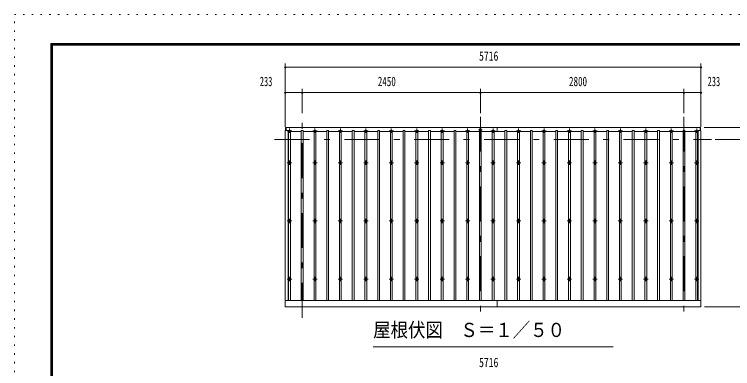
# Model space of a CAD drawing. Units: millimetres, scale not verified, with parts at other scales. Extents: x -25898 to 25908, y -10500 to 10500.
# Drawn here: x -3792 to 6085, y 5628 to 10500 of the extents above; entities that cross this region are included whole.
import ezdxf
from ezdxf.enums import TextEntityAlignment as Align

# ---------------------------------------------------------------- set-up
doc = ezdxf.new("R2010")
doc.units = ezdxf.units.MM
doc.header["$LTSCALE"] = 40
doc.linetypes.add('USER3', pattern=[24, 12, -5, 2, -5])
doc.linetypes.add('USER4', pattern=[3, 0.5, -2.5])
for name, color, linetype, lineweight in [('0-2_1-05BOLD', 7, 'Continuous', 18), ('0-3_1-25CENTER', 3, 'USER3', 18), ('0-4_1-45THIN', 4, 'Continuous', 18), ('0-5_1-55DIM', 3, 'Continuous', 18), ('0-C_F-F1PAPER', 5, 'Continuous', 18), ('0-D_F-E_J_ADD', 5, 'USER4', 18)]:
    doc.layers.add(name, color=color, linetype=linetype, lineweight=lineweight)
doc.styles.add('ＭＳ ゴシック', font='')
doc.styles.get('ＭＳ ゴシック').set_extended_font_data('MS Gothic')

msp = doc.modelspace()

# ---------------------------------------------------------------- linework, layer by layer
at = {"layer": '0-2_1-05BOLD'}
for p, q in [((-56.57, 8904.31), (-56.57, 8942.67)), ((2846.43, 8889.32), (2846.43, 8942.67)), ((5639.43, 8942.67), (5639.43, 8904.31)), ((5649.43, 6565.11), (-66.57, 6565.11)), ((2846.43, 6477.67), (2846.43, 6565.11))]:
    msp.add_line(p, q, dxfattribs=at)
for points in [[(-66.57, 8904.31), (-66.57, 6477.67), (5649.43, 6477.67), (5649.43, 8904.31), (5609.43, 8904.31), (5609.43, 6565.11)], [(-26.57, 6565.11), (-26.57, 8904.31), (-66.57, 8904.31)], [(5644.43, 8904.31), (5644.43, 8942.67), (-61.57, 8942.67), (-61.57, 8904.31)]]:
    msp.add_lwpolyline(points, dxfattribs=at)
for centre in [(-8.57, 8458.52), (341.43, 8458.52), (691.43, 8458.52), (1041.43, 8458.52), (1391.44, 8458.52), (1741.43, 8458.52), (2091.43, 8458.52), (2441.43, 8458.52), (2791.43, 8458.52), (3141.43, 8458.52), (3491.43, 8458.52), (3841.43, 8458.52), (4191.43, 8458.52), (4541.44, 8458.52), (4891.43, 8458.52), (5241.43, 8458.52), (5591.43, 8458.52), (-8.57, 7659.47), (341.43, 7659.47), (691.43, 7659.47), (1041.43, 7659.47), (1391.44, 7659.47), (1741.43, 7659.47), (2091.43, 7659.47), (2441.43, 7659.47), (2791.43, 7659.47), (3141.43, 7659.47), (3491.43, 7659.47), (3841.43, 7659.47), (4191.43, 7659.47), (4541.44, 7659.47), (4891.43, 7659.47), (5241.43, 7659.47), (5591.43, 7659.47), (-8.57, 6860.43), (341.43, 6860.43), (691.43, 6860.43), (1041.43, 6860.43), (1391.44, 6860.43), (1741.43, 6860.43), (2091.43, 6860.43), (2441.43, 6860.43), (2791.43, 6860.43), (3141.43, 6860.43), (3491.43, 6860.43), (3841.43, 6860.43), (4191.43, 6860.43), (4541.44, 6860.43), (4891.43, 6860.43), (5241.43, 6860.43), (5591.43, 6860.43)]:
    msp.add_circle(centre, 10, dxfattribs=at)
for centre, radius, start, end in [((-8.57, 8888.07), 14.5, 46.39838, 133.60162), ((-8.57, 8909.07), 14.5, 226.3961, 313.6039), ((341.43, 8888.07), 14.5, 46.39838, 133.60162), ((341.43, 8909.07), 14.5, 226.3961, 313.6039), ((691.43, 8888.07), 14.5, 46.39838, 133.60162), ((691.43, 8909.07), 14.5, 226.3961, 313.6039), ((1041.43, 8888.07), 14.5, 46.39838, 133.60162), ((1041.43, 8909.07), 14.5, 226.3961, 313.6039), ((1391.44, 8888.07), 14.5, 46.39838, 133.60162), ((1391.44, 8909.07), 14.5, 226.3961, 313.6039), ((1741.43, 8888.07), 14.5, 46.39838, 133.60162), ((1741.43, 8909.07), 14.5, 226.3961, 313.6039), ((2091.43, 8888.07), 14.5, 46.39838, 133.60162), ((2091.43, 8909.07), 14.5, 226.3961, 313.6039), ((2441.43, 8888.07), 14.5, 46.39838, 133.60162), ((2441.43, 8909.07), 14.5, 226.3961, 313.6039), ((2616.43, 8912.93), 15, 324.92694, 215.07306), ((2791.43, 8888.07), 14.5, 46.39838, 133.60162), ((2791.43, 8909.07), 14.5, 226.3961, 313.6039), ((3141.43, 8888.07), 14.5, 46.39838, 133.60162), ((3141.43, 8909.07), 14.5, 226.3961, 313.6039), ((3491.43, 8888.07), 14.5, 46.39838, 133.60162), ((3491.43, 8909.07), 14.5, 226.3961, 313.6039), ((3841.43, 8888.07), 14.5, 46.39838, 133.60162), ((3841.43, 8909.07), 14.5, 226.3961, 313.6039), ((4191.43, 8888.07), 14.5, 46.39838, 133.60162), ((4191.43, 8909.07), 14.5, 226.3961, 313.6039), ((4541.44, 8888.07), 14.5, 46.39838, 133.60162), ((4541.44, 8909.07), 14.5, 226.3961, 313.6039), ((4891.43, 8888.07), 14.5, 46.39838, 133.60162), ((4891.43, 8909.07), 14.5, 226.3961, 313.6039), ((5241.43, 8888.07), 14.5, 46.39838, 133.60162), ((5241.43, 8909.07), 14.5, 226.3961, 313.6039), ((5591.43, 8888.07), 14.5, 46.39838, 133.60162), ((5591.43, 8909.07), 14.5, 226.3961, 313.6039)]:
    msp.add_arc(centre, radius, start, end, dxfattribs=at)
at = {"layer": '0-3_1-25CENTER'}
for p, q in [((166.43, 6327.67), (166.43, 9092.67)), ((2616.43, 9092.67), (2616.43, 6327.67)), ((5416.43, 9092.68), (5416.43, 6327.67)), ((-38.57, 8898.57), (21.43, 8898.57)), ((-8.57, 8928.57), (-8.57, 8868.57)), ((311.43, 8898.57), (371.43, 8898.57)), ((341.43, 8928.57), (341.43, 8868.57)), ((661.43, 8898.57), (721.43, 8898.57)), ((691.43, 8928.57), (691.43, 8868.57)), ((1011.43, 8898.57), (1071.43, 8898.57)), ((1041.43, 8928.57), (1041.43, 8868.57)), ((1361.43, 8898.57), (1421.43, 8898.57)), ((1391.44, 8928.57), (1391.44, 8868.57)), ((1711.43, 8898.57), (1771.43, 8898.57)), ((1741.43, 8928.57), (1741.43, 8868.57)), ((2061.43, 8898.57), (2121.43, 8898.57)), ((2091.43, 8928.57), (2091.43, 8868.57)), ((2411.43, 8898.57), (2471.43, 8898.57)), ((2441.43, 8928.57), (2441.43, 8868.57)), ((2591.43, 8913.72), (2641.44, 8913.72)), ((2761.43, 8898.57), (2821.43, 8898.57)), ((2791.43, 8928.57), (2791.43, 8868.57)), ((3111.43, 8898.57), (3171.43, 8898.57)), ((3141.43, 8928.57), (3141.43, 8868.57)), ((3461.43, 8898.57), (3521.43, 8898.57)), ((3491.43, 8928.57), (3491.43, 8868.57)), ((3811.43, 8898.57), (3871.43, 8898.57)), ((3841.43, 8928.57), (3841.43, 8868.57)), ((4161.43, 8898.57), (4221.43, 8898.57)), ((4191.43, 8928.57), (4191.43, 8868.57)), ((4511.43, 8898.57), (4571.43, 8898.57)), ((4541.44, 8928.57), (4541.44, 8868.57)), ((4861.43, 8898.57), (4921.43, 8898.57)), ((4891.43, 8928.57), (4891.43, 8868.57)), ((5211.43, 8898.57), (5271.43, 8898.57)), ((5241.43, 8928.57), (5241.43, 8868.57)), ((5561.43, 8898.57), (5621.44, 8898.57)), ((5591.43, 8928.57), (5591.43, 8868.57)), ((-213.56, 8777.67), (5796.43, 8777.67)), ((21.43, 8458.52), (-38.57, 8458.52)), ((-8.57, 8488.51), (-8.57, 8428.52)), ((371.43, 8458.52), (311.43, 8458.52)), ((341.43, 8488.51), (341.43, 8428.52)), ((721.43, 8458.52), (661.43, 8458.52)), ((691.43, 8428.52), (691.43, 8488.51)), ((1071.43, 8458.52), (1011.43, 8458.52)), ((1041.43, 8488.51), (1041.43, 8428.52)), ((1421.43, 8458.52), (1361.43, 8458.52)), ((1391.44, 8428.52), (1391.44, 8488.51)), ((1771.43, 8458.52), (1711.43, 8458.52)), ((1741.43, 8488.51), (1741.43, 8428.52)), ((2121.43, 8458.52), (2061.43, 8458.52)), ((2091.43, 8428.52), (2091.43, 8488.51)), ((2471.43, 8458.52), (2411.43, 8458.52)), ((2441.43, 8488.51), (2441.43, 8428.52)), ((2821.43, 8458.52), (2761.43, 8458.52)), ((2791.43, 8428.52), (2791.43, 8488.51)), ((3171.43, 8458.52), (3111.43, 8458.52)), ((3141.43, 8488.51), (3141.43, 8428.52)), ((3521.43, 8458.52), (3461.43, 8458.52)), ((3491.43, 8488.51), (3491.43, 8428.52)), ((3871.43, 8458.52), (3811.43, 8458.52)), ((3841.43, 8428.52), (3841.43, 8488.51)), ((4221.43, 8458.52), (4161.43, 8458.52)), ((4191.43, 8488.51), (4191.43, 8428.52)), ((4571.43, 8458.52), (4511.43, 8458.52)), ((4541.44, 8428.52), (4541.44, 8488.51)), ((4921.43, 8458.52), (4861.43, 8458.52)), ((4891.43, 8488.51), (4891.43, 8428.52)), ((5271.43, 8458.52), (5211.43, 8458.52)), ((5241.43, 8428.52), (5241.43, 8488.51)), ((5621.44, 8458.52), (5561.43, 8458.52)), ((5591.43, 8488.51), (5591.43, 8428.52)), ((-38.57, 7659.47), (21.43, 7659.47)), ((-8.57, 7629.47), (-8.57, 7689.48)), ((311.43, 7659.47), (371.43, 7659.47)), ((341.43, 7689.48), (341.43, 7629.47)), ((721.43, 7659.47), (661.43, 7659.47)), ((691.43, 7629.47), (691.43, 7689.48)), ((1011.43, 7659.47), (1071.43, 7659.47)), ((1041.43, 7689.48), (1041.43, 7629.47)), ((1421.43, 7659.47), (1361.43, 7659.47)), ((1391.44, 7629.47), (1391.44, 7689.48)), ((1711.43, 7659.47), (1771.43, 7659.47)), ((1741.43, 7689.48), (1741.43, 7629.47)), ((2121.43, 7659.47), (2061.43, 7659.47)), ((2091.43, 7629.47), (2091.43, 7689.48)), ((2411.43, 7659.47), (2471.43, 7659.47)), ((2441.43, 7689.48), (2441.43, 7629.47)), ((2821.43, 7659.47), (2761.43, 7659.47)), ((2791.43, 7629.47), (2791.43, 7689.48)), ((3111.43, 7659.47), (3171.43, 7659.47)), ((3141.43, 7689.48), (3141.43, 7629.47)), ((3521.43, 7659.47), (3461.43, 7659.47)), ((3491.43, 7629.47), (3491.43, 7689.48)), ((3811.43, 7659.47), (3871.43, 7659.47)), ((3841.43, 7689.48), (3841.43, 7629.47)), ((4221.43, 7659.47), (4161.43, 7659.47)), ((4191.43, 7629.47), (4191.43, 7689.48)), ((4511.43, 7659.47), (4571.43, 7659.47)), ((4541.44, 7689.48), (4541.44, 7629.47)), ((4921.43, 7659.47), (4861.43, 7659.47)), ((4891.43, 7629.47), (4891.43, 7689.48)), ((5211.43, 7659.47), (5271.43, 7659.47)), ((5241.43, 7689.48), (5241.43, 7629.47)), ((5561.43, 7659.47), (5621.44, 7659.47)), ((5591.43, 7629.47), (5591.43, 7689.48)), ((21.43, 6860.43), (-38.57, 6860.43)), ((-8.57, 6890.43), (-8.57, 6830.43)), ((371.43, 6860.43), (311.43, 6860.43)), ((341.43, 6830.43), (341.43, 6890.43)), ((721.43, 6860.43), (661.43, 6860.43)), ((691.43, 6890.43), (691.43, 6830.43)), ((1071.43, 6860.43), (1011.43, 6860.43)), ((1041.43, 6830.43), (1041.43, 6890.43)), ((1421.43, 6860.43), (1361.43, 6860.43)), ((1391.44, 6890.43), (1391.44, 6830.43)), ((1771.43, 6860.43), (1711.43, 6860.43)), ((1741.43, 6830.43), (1741.43, 6890.43)), ((2121.43, 6860.43), (2061.43, 6860.43)), ((2091.43, 6890.43), (2091.43, 6830.43)), ((2471.43, 6860.43), (2411.43, 6860.43)), ((2441.43, 6830.43), (2441.43, 6890.43)), ((2821.43, 6860.43), (2761.43, 6860.43)), ((2791.43, 6890.43), (2791.43, 6830.43)), ((3171.43, 6860.43), (3111.43, 6860.43)), ((3141.43, 6830.43), (3141.43, 6890.43)), ((3521.43, 6860.43), (3461.43, 6860.43)), ((3491.43, 6890.43), (3491.43, 6830.43)), ((3871.43, 6860.43), (3811.43, 6860.43)), ((3841.43, 6830.43), (3841.43, 6890.43)), ((4221.43, 6860.43), (4161.43, 6860.43)), ((4191.43, 6890.43), (4191.43, 6830.43)), ((4571.43, 6860.43), (4511.43, 6860.43)), ((4541.44, 6830.43), (4541.44, 6890.43)), ((4921.43, 6860.43), (4861.43, 6860.43)), ((4891.43, 6890.43), (4891.43, 6830.43)), ((5271.43, 6860.43), (5211.43, 6860.43)), ((5241.43, 6830.43), (5241.43, 6890.43)), ((5621.44, 6860.43), (5561.43, 6860.43)), ((5591.43, 6890.43), (5591.43, 6830.43))]:
    msp.add_line(p, q, dxfattribs=at)
at = {"layer": '0-4_1-45THIN'}
for p, q in [((-21.07, 8889.32), (-26.57, 8889.32)), ((3.93, 8889.32), (153.93, 8889.32)), ((178.93, 8889.32), (328.93, 8889.32)), ((353.93, 8889.32), (503.93, 8889.32)), ((528.93, 8889.32), (678.93, 8889.32)), ((703.93, 8889.32), (853.93, 8889.32)), ((878.93, 8889.32), (1028.93, 8889.32)), ((1053.93, 8889.32), (1203.93, 8889.32)), ((1228.93, 8889.32), (1378.93, 8889.32)), ((1403.93, 8889.32), (1553.93, 8889.32)), ((1578.94, 8889.32), (1728.93, 8889.32)), ((1753.93, 8889.32), (1903.93, 8889.32)), ((1928.93, 8889.32), (2078.93, 8889.32)), ((2103.93, 8889.32), (2253.93, 8889.32)), ((2278.93, 8889.32), (2428.93, 8889.32)), ((2453.93, 8889.32), (2603.93, 8889.32)), ((2628.93, 8889.32), (2778.93, 8889.32)), ((2803.93, 8889.32), (2953.93, 8889.32)), ((2978.93, 8889.32), (3128.93, 8889.32)), ((3153.93, 8889.32), (3303.93, 8889.32)), ((3328.93, 8889.32), (3478.93, 8889.32)), ((3503.93, 8889.32), (3653.93, 8889.32)), ((3678.93, 8889.32), (3828.93, 8889.32)), ((3853.93, 8889.32), (4003.93, 8889.32)), ((4028.93, 8889.32), (4178.93, 8889.32)), ((4203.93, 8889.32), (4353.93, 8889.32)), ((4378.93, 8889.32), (4528.93, 8889.32)), ((4553.93, 8889.32), (4703.93, 8889.32)), ((4728.94, 8889.32), (4878.93, 8889.32)), ((4903.93, 8889.32), (5053.93, 8889.32)), ((5078.93, 8889.32), (5228.93, 8889.32)), ((5253.93, 8889.32), (5403.93, 8889.32)), ((5428.93, 8889.32), (5578.93, 8889.32)), ((5603.93, 8889.32), (5609.43, 8889.32))]:
    msp.add_line(p, q, dxfattribs=at)
for points in [[(3.93, 6565.11), (3.93, 8904.31), (-21.07, 8904.31), (-21.07, 6565.11)], [(178.93, 6565.11), (178.93, 8904.31), (153.93, 8904.31), (153.93, 6565.11)], [(353.93, 6565.11), (353.93, 8904.31), (328.93, 8904.31), (328.93, 6565.11)], [(528.93, 6565.11), (528.93, 8904.31), (503.93, 8904.31), (503.93, 6565.11)], [(703.93, 6565.11), (703.93, 8904.31), (678.93, 8904.31), (678.93, 6565.11)], [(878.93, 6565.11), (878.93, 8904.31), (853.93, 8904.31), (853.93, 6565.11)], [(1053.93, 6565.11), (1053.93, 8904.31), (1028.93, 8904.31), (1028.93, 6565.11)], [(1228.93, 6565.11), (1228.93, 8904.31), (1203.93, 8904.31), (1203.93, 6565.11)], [(1403.94, 6565.11), (1403.94, 8904.31), (1378.93, 8904.31), (1378.93, 6565.11)], [(1578.94, 6565.11), (1578.94, 8904.31), (1553.93, 8904.31), (1553.93, 6565.11)], [(1753.93, 6565.11), (1753.93, 8904.31), (1728.93, 8904.31), (1728.93, 6565.11)], [(1928.93, 6565.11), (1928.93, 8904.31), (1903.93, 8904.31), (1903.93, 6565.11)], [(2103.93, 6565.11), (2103.93, 8904.31), (2078.93, 8904.31), (2078.93, 6565.11)], [(2278.93, 6565.11), (2278.93, 8904.31), (2253.93, 8904.31), (2253.93, 6565.11)], [(2453.93, 6565.11), (2453.93, 8904.31), (2428.93, 8904.31), (2428.93, 6565.11)], [(2628.93, 6565.11), (2628.93, 8904.31), (2603.93, 8904.31), (2603.93, 6565.11)], [(2803.93, 6565.11), (2803.93, 8904.31), (2778.93, 8904.31), (2778.93, 6565.11)], [(2978.93, 6565.11), (2978.93, 8904.31), (2953.93, 8904.31), (2953.93, 6565.11)], [(3153.94, 6565.11), (3153.94, 8904.31), (3128.93, 8904.31), (3128.93, 6565.11)], [(3328.93, 6565.11), (3328.93, 8904.31), (3303.93, 8904.31), (3303.93, 6565.11)], [(3503.93, 6565.11), (3503.93, 8904.31), (3478.93, 8904.31), (3478.93, 6565.11)], [(3678.93, 6565.11), (3678.93, 8904.31), (3653.93, 8904.31), (3653.93, 6565.11)], [(3853.93, 6565.11), (3853.93, 8904.31), (3828.93, 8904.31), (3828.93, 6565.11)], [(4028.93, 6565.11), (4028.93, 8904.31), (4003.93, 8904.31), (4003.93, 6565.11)], [(4203.93, 6565.11), (4203.93, 8904.31), (4178.93, 8904.31), (4178.93, 6565.11)], [(4378.93, 6565.11), (4378.93, 8904.31), (4353.93, 8904.31), (4353.93, 6565.11)], [(4553.94, 6565.11), (4553.94, 8904.31), (4528.93, 8904.31), (4528.93, 6565.11)], [(4728.94, 6565.11), (4728.94, 8904.31), (4703.93, 8904.31), (4703.93, 6565.11)], [(4903.93, 6565.11), (4903.93, 8904.31), (4878.93, 8904.31), (4878.93, 6565.11)], [(5078.93, 6565.11), (5078.93, 8904.31), (5053.93, 8904.31), (5053.93, 6565.11)], [(5253.93, 6565.11), (5253.93, 8904.31), (5228.93, 8904.31), (5228.93, 6565.11)], [(5428.93, 6565.11), (5428.93, 8904.31), (5403.93, 8904.31), (5403.93, 6565.11)], [(5578.93, 6565.11), (5578.93, 8904.31), (5603.93, 8904.31), (5603.93, 6565.11)]]:
    msp.add_lwpolyline(points, dxfattribs=at)
at = {"layer": '0-5_1-55DIM'}
for p, q in [((-66.57, 9823.67), (-66.57, 8954.31)), ((5649.43, 8954.31), (5649.43, 9823.67)), ((-56.57, 9773.67), (-76.57, 9773.67)), ((-66.57, 9773.67), (5649.43, 9773.67)), ((5659.43, 9773.67), (5639.43, 9773.67)), ((-56.57, 9423.67), (-76.57, 9423.67)), ((-66.57, 9423.67), (166.43, 9423.67)), ((176.43, 9423.67), (156.43, 9423.67)), ((166.43, 9142.67), (166.43, 9473.67)), ((166.43, 9423.67), (2616.43, 9423.67)), ((2626.43, 9423.67), (2606.43, 9423.67)), ((2616.43, 9142.67), (2616.43, 9473.67)), ((2616.43, 9423.67), (5416.43, 9423.67)), ((5426.43, 9423.67), (5406.43, 9423.67)), ((5416.43, 9473.67), (5416.43, 9142.68)), ((5416.43, 9423.67), (5649.43, 9423.67)), ((5659.43, 9423.67), (5639.43, 9423.67)), ((6746.43, 8942.67), (5694.43, 8942.67)), ((5846.43, 8777.67), (6396.43, 8777.67)), ((5699.43, 6477.67), (6746.43, 6477.67)), ((4441.43, 5927.67), (1141.43, 5927.67))]:
    msp.add_line(p, q, dxfattribs=at)
for centre in [(-66.57, 9773.67), (5649.43, 9773.67), (-66.57, 9423.67), (166.43, 9423.67), (2616.43, 9423.67), (5416.43, 9423.67), (5649.43, 9423.67)]:
    msp.add_arc(centre, 10, 180, 0, dxfattribs=at)
at = {"layer": '0-C_F-F1PAPER'}
for points in [[(25407.78, -10000), (-3292.22, -10000), (-3292.22, 10100), (25407.78, 10100)], [(25405.28, -9997.5), (-3289.72, -9997.5), (-3289.72, 10097.5), (25405.28, 10097.5)], [(25402.78, -9995), (25402.78, 10095), (-3287.22, 10095), (-3287.22, -9995)], [(25400.28, -9992.5), (-3284.72, -9992.5), (-3284.72, 10092.5), (25400.28, 10092.5)], [(25397.78, -9990), (25397.78, 10090), (-3282.22, 10090), (-3282.22, -9990)], [(25395.28, -9987.5), (-3279.72, -9987.5), (-3279.72, 10087.5), (25395.28, 10087.5)], [(25392.78, -9985), (25392.78, 10085), (-3277.22, 10085), (-3277.22, -9985)], [(25390.28, -9982.5), (-3274.72, -9982.5), (-3274.72, 10082.5), (25390.28, 10082.5)], [(25387.78, -9980), (-3272.22, -9980), (-3272.22, 10080), (25387.78, 10080)], [(25385.28, -9977.5), (-3269.72, -9977.5), (-3269.72, 10077.5), (25385.28, 10077.5)], [(25382.78, -9975), (25382.78, 10075), (-3267.22, 10075), (-3267.22, -9975)]]:
    msp.add_lwpolyline(points, close=True, dxfattribs=at)
at = {"layer": '0-D_F-E_J_ADD'}
msp.add_lwpolyline([(25907.78, -10500), (-3792.22, -10500), (-3792.22, 10500), (25907.78, 10500)], close=True, dxfattribs=at)

# ---------------------------------------------------------------- texts
at = {"layer": '0-5_1-55DIM', "color": 7, "style": 'ＭＳ ゴシック'}
for s, height, width, p in [('5716', 130.2, 0.75, (2598.02, 9823.67)), ('233', 130.2, 0.65, (-417.24, 9473.67)), ('2450', 130.2, 0.7, (1205.42, 9473.67)), ('2800', 130.2, 0.7, (3835.16, 9473.67)), ('233', 130.2, 0.65, (5741.26, 9473.67)), ('屋根伏図\u3000Ｓ＝１／５０', 195.4, 0.9, (1141.43, 6004.32)), ('5716', 130.2, 0.75, (2598.02, 5609.67))]:
    msp.add_text(s, height=height, dxfattribs=dict(at, width=width)).set_placement(p, align=Align.BOTTOM_LEFT)

doc.saveas('drawing.dxf')
